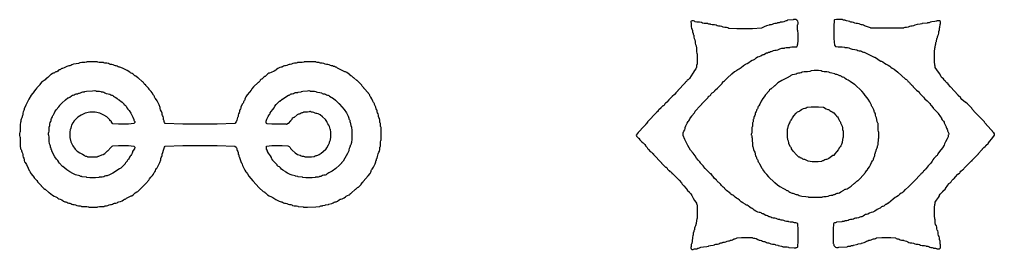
# Model space of a CAD drawing. Header units: millimetres. Extents: x 0 to 35, y 0 to 43.3.
# Drawn here: x 0.07 to 34.93, y 0 to 8.25 of the extents above; entities that cross this region are included whole.
import ezdxf

# ---------------------------------------------------------------- set-up
doc = ezdxf.new("R2010")
doc.units = ezdxf.units.MM
doc.layers.add('OUTLINE', color=7, linetype='CONTINUOUS')

msp = doc.modelspace()

# ---------------------------------------------------------------- linework, layer by layer
at = {"layer": 'OUTLINE'}
for points in [[(27.746394, 8.239183), (27.734375, 8.227163), (27.530048, 8.215144), (27.518029, 8.203125), (27.5, 8.197115), (27.475962, 8.197115), (27.439904, 8.185096), (27.391827, 8.161058), (27.34375, 8.149038), (27.295673, 8.149038), (27.265625, 8.143029), (27.253606, 8.13101), (27.229567, 8.125), (27.19351, 8.125), (27.169471, 8.11899), (27.157452, 8.106971), (27.127404, 8.100962), (27.079327, 8.100962), (27.03125, 8.088942), (26.983173, 8.064904), (26.941106, 8.052885), (26.905048, 8.052885), (26.88101, 8.046875), (26.86899, 8.034856), (26.772837, 8.010817), (26.694712, 7.980769), (26.598558, 7.932692), (26.274038, 7.908654), (25.721154, 7.908654), (25.426683, 7.920673), (25.390625, 7.944712), (25.342548, 7.956731), (25.282452, 7.956731), (25.228365, 7.96875), (25.180288, 7.992788), (25.126202, 8.004808), (25.066106, 8.004808), (25.018029, 8.016827), (24.981971, 8.040865), (24.921875, 8.052885), (24.83774, 8.052885), (24.789663, 8.058894), (24.777644, 8.070913), (24.753606, 8.076923), (24.717548, 8.076923), (24.69351, 8.082933), (24.68149, 8.094952), (24.633413, 8.100962), (24.549279, 8.100962), (24.489183, 8.112981), (24.453125, 8.137019), (24.387019, 8.149038), (24.290865, 8.149038), (24.230769, 8.161058), (24.206731, 8.185096), (24.170673, 8.197115), (24.122596, 8.197115), (24.089543, 8.188101), (24.071514, 8.170072), (24.06851, 8.149038), (24.080529, 8.125), (24.086538, 8.070913), (24.086538, 7.986779), (24.098558, 7.926683), (24.122596, 7.890625), (24.134615, 7.848558), (24.134615, 7.800481), (24.140625, 7.770433), (24.152644, 7.758413), (24.158654, 7.740385), (24.158654, 7.716346), (24.164663, 7.698317), (24.176683, 7.686298), (24.182692, 7.65625), (24.182692, 7.608173), (24.194712, 7.560096), (24.21875, 7.512019), (24.230769, 7.457933), (24.230769, 7.397837), (24.242788, 7.34375), (24.266827, 7.295673), (24.278846, 7.211538), (24.278846, 7.091346), (24.284856, 7.02524), (24.296875, 7.013221), (24.302885, 6.917067), (24.302885, 6.736779), (24.296875, 6.640625), (24.284856, 6.628606), (24.278846, 6.592548), (24.278846, 6.532452), (24.254808, 6.472356), (24.206731, 6.41226), (24.182692, 6.376202), (24.182692, 6.364183), (24.146635, 6.322115), (24.023438, 6.126803), (23.993389, 6.096755), (23.972356, 6.081731), (23.960337, 6.081731), (23.942308, 6.063702), (23.918269, 6.027644), (23.897236, 6.006611), (23.879207, 6.000601), (23.870192, 5.991587), (23.870192, 5.979567), (23.605769, 5.703125), (23.605769, 5.691106), (23.533654, 5.612981), (23.509615, 5.582933), (23.509615, 5.570913), (23.500601, 5.561899), (23.482572, 5.555889), (23.410457, 5.489784), (23.284255, 5.363582), (23.221154, 5.294471), (23.221154, 5.282452), (23.170072, 5.249399), (23.140024, 5.219351), (23.125, 5.198317), (23.125, 5.186298), (23.115986, 5.171274), (23.097957, 5.153245), (23.082933, 5.144231), (23.070913, 5.144231), (23.04988, 5.129207), (23.019832, 5.099159), (23.004808, 5.078125), (23.004808, 5.066106), (22.932692, 5.00601), (22.905649, 4.978966), (22.899639, 4.960938), (22.88762, 4.948918), (22.869591, 4.942909), (22.860577, 4.933894), (22.860577, 4.921875), (22.524038, 4.573317), (22.524038, 4.561298), (22.469952, 4.501202), (22.451923, 4.477163), (22.451923, 4.465144), (22.412861, 4.438101), (22.406851, 4.420072), (22.1875, 4.194712), (22.121394, 4.104567), (22.133413, 4.06851), (22.154447, 4.035457), (22.184495, 4.005409), (22.205529, 3.990385), (22.217548, 3.990385), (22.253606, 3.936298), (22.307692, 3.876202), (22.307692, 3.864183), (22.316707, 3.855168), (22.334736, 3.849159), (22.370793, 3.819111), (22.42488, 3.765024), (22.451923, 3.731971), (22.451923, 3.719952), (22.50601, 3.659856), (22.524038, 3.635817), (22.524038, 3.623798), (22.557091, 3.584736), (22.623197, 3.51863), (22.66226, 3.485577), (22.674279, 3.485577), (22.701322, 3.446514), (22.719351, 3.440505), (22.73137, 3.428486), (22.73738, 3.410457), (23.028846, 3.106971), (23.028846, 3.094952), (23.061899, 3.055889), (23.167067, 2.956731), (23.179087, 2.956731), (23.194111, 2.947716), (23.212139, 2.929688), (23.221154, 2.914663), (23.221154, 2.902644), (23.236178, 2.881611), (23.266226, 2.851563), (23.28726, 2.836538), (23.299279, 2.836538), (23.326322, 2.797476), (23.36238, 2.779447), (23.380409, 2.761418), (23.389423, 2.746394), (23.389423, 2.734375), (23.398438, 2.725361), (23.416466, 2.719351), (23.500601, 2.641226), (23.650841, 2.490986), (23.737981, 2.391827), (23.762019, 2.34375), (23.816106, 2.277644), (23.90024, 2.19351), (23.942308, 2.145433), (23.942308, 2.133413), (24.014423, 2.073317), (24.014423, 2.061298), (24.06851, 2.001202), (24.110577, 1.935096), (24.158654, 1.838942), (24.206731, 1.760817), (24.254808, 1.700721), (24.278846, 1.658654), (24.278846, 1.634615), (24.284856, 1.616587), (24.296875, 1.604567), (24.302885, 1.478365), (24.302885, 1.237981), (24.296875, 1.111779), (24.284856, 1.09976), (24.272837, 1.039663), (24.260817, 0.93149), (24.242788, 0.853365), (24.21875, 0.805288), (24.206731, 0.763221), (24.206731, 0.727163), (24.200721, 0.703125), (24.188702, 0.691106), (24.182692, 0.673077), (24.182692, 0.649038), (24.176683, 0.63101), (24.164663, 0.61899), (24.158654, 0.588942), (24.158654, 0.540865), (24.152644, 0.510817), (24.140625, 0.498798), (24.128606, 0.426683), (24.116587, 0.294471), (24.104567, 0.222356), (24.092548, 0.210337), (24.086538, 0.180288), (24.086538, 0.132212), (24.080529, 0.102163), (24.06851, 0.090144), (24.071514, 0.063101), (24.089543, 0.021034), (24.110577, 0), (24.134615, 0), (24.152644, 0.00601), (24.164663, 0.018029), (24.200721, 0.024038), (24.260817, 0.024038), (24.296875, 0.030048), (24.308894, 0.042067), (24.326923, 0.048077), (24.350962, 0.048077), (24.387019, 0.060096), (24.435096, 0.084135), (24.519231, 0.102163), (24.639423, 0.114183), (24.705529, 0.126202), (24.717548, 0.138221), (24.771635, 0.15024), (24.867788, 0.16226), (24.921875, 0.174279), (24.933894, 0.186298), (24.969952, 0.192308), (25.030048, 0.192308), (25.078125, 0.204327), (25.114183, 0.228365), (25.144231, 0.240385), (25.168269, 0.240385), (25.186298, 0.246394), (25.198317, 0.258413), (25.228365, 0.264423), (25.276442, 0.264423), (25.324519, 0.276442), (25.372596, 0.300481), (25.414663, 0.3125), (25.450721, 0.3125), (25.47476, 0.31851), (25.486779, 0.330529), (25.504808, 0.336538), (25.528846, 0.336538), (25.558894, 0.348558), (25.594952, 0.372596), (25.625, 0.384615), (25.649038, 0.384615), (25.685096, 0.396635), (25.733173, 0.420673), (25.883413, 0.432692), (26.135817, 0.432692), (26.268029, 0.426683), (26.280048, 0.414663), (26.310096, 0.408654), (26.358173, 0.408654), (26.41226, 0.390625), (26.472356, 0.354567), (26.520433, 0.336538), (26.55649, 0.336538), (26.592548, 0.324519), (26.628606, 0.300481), (26.664663, 0.288462), (26.700721, 0.288462), (26.736779, 0.276442), (26.772837, 0.252404), (26.808894, 0.240385), (26.844952, 0.240385), (26.887019, 0.228365), (26.935096, 0.204327), (26.989183, 0.192308), (27.049279, 0.192308), (27.085337, 0.186298), (27.097356, 0.174279), (27.18149, 0.16226), (27.19351, 0.15024), (27.307692, 0.126202), (27.34976, 0.114183), (27.361779, 0.102163), (27.415865, 0.096154), (27.512019, 0.096154), (27.566106, 0.090144), (27.578125, 0.078125), (27.782452, 0.066106), (27.794471, 0.054087), (27.80649, 0.054087), (27.81851, 0.066106), (27.836538, 0.072115), (27.860577, 0.072115), (27.881611, 0.08113), (27.899639, 0.099159), (27.908654, 0.30649), (27.908654, 0.703125), (27.89363, 0.916466), (27.863582, 0.946514), (27.824519, 0.961538), (27.776442, 0.961538), (27.746394, 0.967548), (27.734375, 0.979567), (27.692308, 0.985577), (27.620192, 0.985577), (27.578125, 0.991587), (27.566106, 1.003606), (27.536058, 1.009615), (27.487981, 1.009615), (27.439904, 1.021635), (27.391827, 1.045673), (27.34375, 1.057692), (27.295673, 1.057692), (27.265625, 1.063702), (27.253606, 1.075721), (27.235577, 1.081731), (27.211538, 1.081731), (27.175481, 1.09375), (27.127404, 1.117788), (27.073317, 1.129808), (27.013221, 1.129808), (26.965144, 1.141827), (26.929087, 1.165865), (26.899038, 1.177885), (26.875, 1.177885), (26.844952, 1.189904), (26.808894, 1.213942), (26.778846, 1.225962), (26.754808, 1.225962), (26.658654, 1.274038), (26.634615, 1.274038), (26.610577, 1.286058), (26.586538, 1.310096), (26.55649, 1.322115), (26.520433, 1.322115), (26.466346, 1.340144), (26.394231, 1.376202), (26.340144, 1.41226), (26.304087, 1.448317), (26.268029, 1.472356), (26.231971, 1.484375), (26.183894, 1.514423), (26.123798, 1.5625), (26.081731, 1.586538), (26.057692, 1.586538), (26.033654, 1.598558), (26.009615, 1.622596), (25.925481, 1.670673), (25.871394, 1.71274), (25.811298, 1.772837), (25.757212, 1.814904), (25.709135, 1.838942), (25.661058, 1.875), (25.612981, 1.923077), (25.570913, 1.953125), (25.534856, 1.965144), (25.507813, 1.980168), (25.489784, 1.998197), (25.480769, 2.013221), (25.480769, 2.02524), (25.351563, 2.11238), (25.309495, 2.154447), (25.288462, 2.18149), (25.288462, 2.19351), (25.279447, 2.202524), (25.261418, 2.208534), (25.225361, 2.238582), (25.171274, 2.292668), (25.144231, 2.325721), (25.144231, 2.33774), (25.135216, 2.346755), (25.117188, 2.352764), (25.087139, 2.394832), (25.069111, 2.400841), (25.045072, 2.41887), (25.015024, 2.448918), (25, 2.469952), (25, 2.481971), (24.990986, 2.490986), (24.972957, 2.496995), (24.900841, 2.563101), (24.879808, 2.590144), (24.879808, 2.602163), (24.861779, 2.626202), (24.807692, 2.686298), (24.807692, 2.698317), (24.798678, 2.707332), (24.780649, 2.713341), (24.708534, 2.779447), (24.582332, 2.905649), (24.519231, 2.97476), (24.519231, 2.986779), (24.495192, 3.016827), (24.423077, 3.094952), (24.423077, 3.106971), (24.393029, 3.143029), (24.332933, 3.203125), (24.278846, 3.27524), (24.230769, 3.359375), (24.158654, 3.455529), (24.0625, 3.563702), (23.960337, 3.725962), (23.852163, 3.942308), (23.798077, 4.092548), (23.798077, 4.176683), (23.816106, 4.242788), (23.852163, 4.290865), (23.870192, 4.332933), (23.870192, 4.36899), (23.894231, 4.435096), (23.942308, 4.53125), (23.978365, 4.591346), (24.002404, 4.615385), (24.020433, 4.645433), (24.032452, 4.68149), (24.05649, 4.717548), (24.110577, 4.777644), (24.110577, 4.789663), (24.200721, 4.903846), (24.230769, 4.945913), (24.230769, 4.957933), (24.411058, 5.144231), (24.471154, 5.210337), (24.471154, 5.222356), (24.52524, 5.282452), (24.6875, 5.450721), (24.6875, 5.46274), (24.696514, 5.477764), (24.714543, 5.495793), (24.756611, 5.513822), (24.774639, 5.531851), (24.783654, 5.546875), (24.783654, 5.558894), (24.798678, 5.579928), (24.828726, 5.609976), (24.882813, 5.640024), (24.912861, 5.670072), (24.927885, 5.691106), (24.927885, 5.703125), (24.936899, 5.712139), (24.954928, 5.718149), (25.021034, 5.778245), (25.135216, 5.892428), (25.192308, 5.955529), (25.192308, 5.967548), (25.23738, 6.01863), (25.258413, 6.033654), (25.270433, 6.033654), (25.279447, 6.042668), (25.285457, 6.060697), (25.369591, 6.144832), (25.531851, 6.295072), (25.63101, 6.376202), (25.667067, 6.388221), (25.697115, 6.40625), (25.721154, 6.430288), (25.757212, 6.454327), (25.805288, 6.478365), (25.871394, 6.526442), (25.955529, 6.598558), (26.027644, 6.646635), (26.08774, 6.670673), (26.147837, 6.706731), (26.207933, 6.754808), (26.262019, 6.784856), (26.310096, 6.796875), (26.358173, 6.826923), (26.40625, 6.875), (26.460337, 6.905048), (26.520433, 6.917067), (26.574519, 6.941106), (26.622596, 6.977163), (26.658654, 6.995192), (26.682692, 6.995192), (26.778846, 7.043269), (26.802885, 7.043269), (26.820913, 7.049279), (26.832933, 7.061298), (26.850962, 7.067308), (26.875, 7.067308), (26.893029, 7.073317), (26.905048, 7.085337), (26.923077, 7.091346), (26.947115, 7.091346), (26.983173, 7.103365), (27.03125, 7.127404), (27.079327, 7.139423), (27.127404, 7.139423), (27.1875, 7.157452), (27.259615, 7.19351), (27.325721, 7.211538), (27.385817, 7.211538), (27.421875, 7.217548), (27.433894, 7.229567), (27.481971, 7.235577), (27.566106, 7.235577), (27.614183, 7.241587), (27.626202, 7.253606), (27.686298, 7.259615), (27.794471, 7.259615), (27.857572, 7.26863), (27.875601, 7.286659), (27.884615, 7.307692), (27.884615, 7.331731), (27.890625, 7.34976), (27.902644, 7.361779), (27.908654, 7.487981), (27.908654, 7.728365), (27.902644, 7.854567), (27.890625, 7.866587), (27.884615, 7.914663), (27.884615, 7.998798), (27.890625, 8.046875), (27.902644, 8.058894), (27.908654, 8.088942), (27.908654, 8.137019), (27.89363, 8.182091), (27.863582, 8.224159), (27.824519, 8.245192), (27.776442, 8.245192)], [(29.209736, 8.236178), (29.191707, 8.218149), (29.182692, 7.992788), (29.182692, 7.560096), (29.203726, 7.322716), (29.245793, 7.280649), (29.338942, 7.259615), (29.483173, 7.259615), (29.561298, 7.253606), (29.573317, 7.241587), (29.609375, 7.235577), (29.669471, 7.235577), (29.723558, 7.223558), (29.771635, 7.199519), (29.84375, 7.18149), (29.939904, 7.169471), (30.00601, 7.151442), (30.042067, 7.127404), (30.084135, 7.115385), (30.132212, 7.115385), (30.174279, 7.103365), (30.210337, 7.079327), (30.240385, 7.067308), (30.264423, 7.067308), (30.360577, 7.02524), (30.528846, 6.941106), (30.625, 6.899038), (30.649038, 6.899038), (30.709135, 6.862981), (30.805288, 6.790865), (30.865385, 6.754808), (30.889423, 6.754808), (30.93149, 6.730769), (30.991587, 6.682692), (31.057692, 6.640625), (31.129808, 6.604567), (31.183894, 6.56851), (31.219952, 6.532452), (31.274038, 6.496394), (31.346154, 6.460337), (31.472356, 6.358173), (31.748798, 6.105769), (31.760817, 6.105769), (31.781851, 6.090745), (31.811899, 6.060697), (31.826923, 6.039663), (31.826923, 6.027644), (31.871995, 6.000601), (31.890024, 5.982572), (31.899038, 5.967548), (31.899038, 5.955529), (31.908053, 5.946514), (31.926082, 5.940505), (31.95613, 5.898438), (31.974159, 5.892428), (32.010216, 5.86238), (32.019231, 5.847356), (32.019231, 5.835337), (32.058293, 5.790264), (32.136418, 5.712139), (32.18149, 5.673077), (32.19351, 5.673077), (32.232572, 5.621995), (32.250601, 5.615986), (32.259615, 5.606971), (32.259615, 5.594952), (32.385817, 5.46274), (32.427885, 5.414663), (32.427885, 5.402644), (32.436899, 5.39363), (32.454928, 5.38762), (32.484976, 5.345553), (32.503005, 5.339543), (32.611178, 5.23738), (32.644231, 5.198317), (32.644231, 5.186298), (32.668269, 5.15625), (32.740385, 5.078125), (32.740385, 5.066106), (32.908654, 4.885817), (32.908654, 4.873798), (32.998798, 4.759615), (33.028846, 4.711538), (33.028846, 4.6875), (33.052885, 4.651442), (33.100962, 4.603365), (33.125, 4.567308), (33.125, 4.543269), (33.197115, 4.399038), (33.197115, 4.375), (33.209135, 4.344952), (33.233173, 4.308894), (33.245192, 4.278846), (33.245192, 4.254808), (33.293269, 4.158654), (33.293269, 4.134615), (33.28726, 4.116587), (33.27524, 4.104567), (33.269231, 4.080529), (33.269231, 4.044471), (33.239183, 3.972356), (33.179087, 3.864183), (33.143029, 3.786058), (33.13101, 3.737981), (33.070913, 3.647837), (32.96274, 3.515625), (32.902644, 3.43149), (32.890625, 3.395433), (32.872596, 3.371394), (32.848558, 3.359375), (32.836538, 3.347356), (32.836538, 3.335337), (32.764423, 3.257212), (32.728365, 3.209135), (32.704327, 3.161058), (32.65625, 3.100962), (32.548077, 2.986779), (32.548077, 2.97476), (32.457933, 2.878606), (32.427885, 2.842548), (32.427885, 2.830529), (32.388822, 2.803486), (32.382813, 2.785457), (32.364784, 2.761418), (32.334736, 2.73137), (32.313702, 2.716346), (32.301683, 2.716346), (32.292668, 2.707332), (32.286659, 2.689303), (32.244591, 2.659255), (32.238582, 2.641226), (32.11238, 2.509014), (31.865986, 2.26262), (31.736779, 2.139423), (31.72476, 2.139423), (31.664663, 2.067308), (31.628606, 2.03726), (31.592548, 2.02524), (31.544471, 1.989183), (31.484375, 1.929087), (31.430288, 1.887019), (31.382212, 1.862981), (31.304087, 1.802885), (31.135817, 1.658654), (31.123798, 1.658654), (31.081731, 1.622596), (31.057692, 1.610577), (31.033654, 1.610577), (31.003606, 1.592548), (30.967548, 1.55649), (30.9375, 1.538462), (30.913462, 1.538462), (30.889423, 1.526442), (30.865385, 1.502404), (30.835337, 1.484375), (30.799279, 1.472356), (30.739183, 1.436298), (30.655048, 1.376202), (30.582933, 1.340144), (30.522837, 1.328125), (30.46274, 1.304087), (30.402644, 1.268029), (30.354567, 1.25), (30.31851, 1.25), (30.276442, 1.231971), (30.228365, 1.195913), (30.186298, 1.177885), (30.15024, 1.177885), (30.108173, 1.165865), (30.060096, 1.141827), (30.012019, 1.129808), (29.963942, 1.129808), (29.921875, 1.117788), (29.885817, 1.09375), (29.83774, 1.081731), (29.777644, 1.081731), (29.729567, 1.069712), (29.69351, 1.045673), (29.651442, 1.033654), (29.603365, 1.033654), (29.573317, 1.027644), (29.561298, 1.015625), (29.53726, 1.009615), (29.501202, 1.009615), (29.477163, 1.003606), (29.465144, 0.991587), (29.284856, 0.979567), (29.272837, 0.967548), (29.248798, 0.961538), (29.21274, 0.961538), (29.185697, 0.946514), (29.167668, 0.916466), (29.158654, 0.733173), (29.158654, 0.396635), (29.164663, 0.222356), (29.176683, 0.210337), (29.182692, 0.186298), (29.182692, 0.15024), (29.203726, 0.117188), (29.245793, 0.087139), (29.284856, 0.072115), (29.320913, 0.072115), (29.344952, 0.078125), (29.356971, 0.090144), (29.657452, 0.102163), (29.669471, 0.114183), (29.699519, 0.120192), (29.747596, 0.120192), (29.777644, 0.126202), (29.789663, 0.138221), (29.813702, 0.144231), (29.84976, 0.144231), (29.873798, 0.15024), (29.885817, 0.16226), (30, 0.186298), (30.042067, 0.198317), (30.054087, 0.210337), (30.16226, 0.222356), (30.174279, 0.234375), (30.270433, 0.258413), (30.31851, 0.276442), (30.354567, 0.300481), (30.384615, 0.3125), (30.408654, 0.3125), (30.426683, 0.31851), (30.438702, 0.330529), (30.456731, 0.336538), (30.480769, 0.336538), (30.516827, 0.348558), (30.564904, 0.372596), (30.606971, 0.384615), (30.643029, 0.384615), (30.679087, 0.396635), (30.715144, 0.420673), (30.895433, 0.432692), (31.219952, 0.432692), (31.394231, 0.420673), (31.418269, 0.396635), (31.448317, 0.384615), (31.484375, 0.384615), (31.520433, 0.372596), (31.55649, 0.348558), (31.598558, 0.336538), (31.646635, 0.336538), (31.676683, 0.330529), (31.688702, 0.31851), (31.784856, 0.294471), (31.832933, 0.276442), (31.86899, 0.252404), (31.917067, 0.240385), (31.977163, 0.240385), (32.03125, 0.228365), (32.079327, 0.204327), (32.133413, 0.192308), (32.19351, 0.192308), (32.241587, 0.180288), (32.277644, 0.15625), (32.33774, 0.144231), (32.421875, 0.144231), (32.469952, 0.138221), (32.481971, 0.126202), (32.50601, 0.120192), (32.542067, 0.120192), (32.578125, 0.108173), (32.614183, 0.084135), (32.65625, 0.072115), (32.704327, 0.072115), (32.734375, 0.066106), (32.746394, 0.054087), (32.776442, 0.048077), (32.824519, 0.048077), (32.854567, 0.042067), (32.866587, 0.030048), (32.902644, 0.024038), (32.96274, 0.024038), (32.995793, 0.063101), (33.001803, 0.141226), (32.998798, 0.186298), (32.986779, 0.198317), (32.980769, 0.234375), (32.980769, 0.294471), (32.97476, 0.330529), (32.96274, 0.342548), (32.956731, 0.372596), (32.956731, 0.420673), (32.944712, 0.46274), (32.920673, 0.498798), (32.908654, 0.552885), (32.908654, 0.625), (32.896635, 0.673077), (32.872596, 0.697115), (32.860577, 0.739183), (32.860577, 0.799279), (32.848558, 0.853365), (32.824519, 0.901442), (32.8125, 0.961538), (32.8125, 1.033654), (32.80649, 1.075721), (32.794471, 1.08774), (32.788462, 1.225962), (32.788462, 1.490385), (32.794471, 1.628606), (32.80649, 1.640625), (32.8125, 1.664663), (32.8125, 1.700721), (32.848558, 1.766827), (32.920673, 1.862981), (32.956731, 1.923077), (32.956731, 1.947115), (32.986779, 1.989183), (33.046875, 2.049279), (33.076923, 2.085337), (33.076923, 2.097356), (33.173077, 2.18149), (33.173077, 2.19351), (33.263221, 2.307692), (33.293269, 2.34976), (33.293269, 2.361779), (33.344351, 2.394832), (33.374399, 2.42488), (33.404447, 2.478966), (33.434495, 2.509014), (33.455529, 2.524038), (33.467548, 2.524038), (33.476563, 2.533053), (33.482572, 2.551082), (33.530649, 2.605168), (33.620793, 2.695313), (33.671875, 2.740385), (33.683894, 2.740385), (33.692909, 2.749399), (33.698918, 2.767428), (33.728966, 2.803486), (33.783053, 2.857572), (33.816106, 2.884615), (33.828125, 2.884615), (33.837139, 2.89363), (33.843149, 2.911659), (33.909255, 2.983774), (34.035457, 3.109976), (34.107572, 3.176082), (34.125601, 3.182091), (34.134615, 3.191106), (34.134615, 3.203125), (34.350962, 3.43149), (34.350962, 3.44351), (34.459135, 3.557692), (34.495192, 3.59976), (34.495192, 3.611779), (34.552284, 3.650841), (34.594351, 3.692909), (34.615385, 3.719952), (34.615385, 3.731971), (34.711538, 3.816106), (34.711538, 3.828125), (34.873798, 4.014423), (34.927885, 4.098558), (34.927885, 4.146635), (34.909856, 4.182692), (34.873798, 4.206731), (34.855769, 4.22476), (34.855769, 4.236779), (34.639423, 4.465144), (34.639423, 4.477163), (34.585337, 4.53726), (34.567308, 4.561298), (34.567308, 4.573317), (34.242788, 4.903846), (34.128606, 5.030048), (34.116587, 5.066106), (34.059495, 5.129207), (33.957332, 5.219351), (33.90024, 5.264423), (33.888221, 5.264423), (33.765024, 5.381611), (33.725962, 5.426683), (33.725962, 5.438702), (33.629808, 5.522837), (33.629808, 5.534856), (33.359375, 5.829327), (33.269231, 5.93149), (33.269231, 5.94351), (33.218149, 5.976563), (33.188101, 6.006611), (33.173077, 6.027644), (33.173077, 6.039663), (33.164063, 6.048678), (33.146034, 6.054688), (33.134014, 6.066707), (33.128005, 6.084736), (33.100962, 6.111779), (33.052885, 6.147837), (33.022837, 6.183894), (33.010817, 6.219952), (32.956731, 6.304087), (32.860577, 6.436298), (32.8125, 6.520433), (32.8125, 6.55649), (32.80649, 6.580529), (32.794471, 6.592548), (32.788462, 6.754808), (32.788462, 7.067308), (32.794471, 7.229567), (32.80649, 7.241587), (32.81851, 7.34976), (32.830529, 7.361779), (32.836538, 7.385817), (32.836538, 7.421875), (32.842548, 7.445913), (32.854567, 7.457933), (32.866587, 7.566106), (32.878606, 7.578125), (32.884615, 7.596154), (32.884615, 7.620192), (32.896635, 7.65625), (32.920673, 7.704327), (32.932692, 7.752404), (32.932692, 7.800481), (32.938702, 7.830529), (32.950721, 7.842548), (32.956731, 7.872596), (32.956731, 7.920673), (32.96274, 7.950721), (32.97476, 7.96274), (32.986779, 8.070913), (32.998798, 8.082933), (33.001803, 8.115986), (32.995793, 8.170072), (32.96274, 8.197115), (32.902644, 8.197115), (32.866587, 8.191106), (32.854567, 8.179087), (32.794471, 8.167067), (32.686298, 8.155048), (32.626202, 8.143029), (32.614183, 8.13101), (32.590144, 8.125), (32.554087, 8.125), (32.530048, 8.11899), (32.518029, 8.106971), (32.33774, 8.094952), (32.325721, 8.082933), (32.265625, 8.070913), (32.157452, 8.058894), (32.079327, 8.040865), (32.03125, 8.016827), (31.983173, 8.004808), (31.935096, 8.004808), (31.887019, 7.992788), (31.838942, 7.96875), (31.784856, 7.956731), (31.72476, 7.956731), (31.688702, 7.950721), (31.676683, 7.938702), (31.382212, 7.932692), (30.805288, 7.932692), (30.510817, 7.938702), (30.498798, 7.950721), (30.348558, 7.992788), (30.282452, 8.016827), (30.246394, 8.040865), (30.210337, 8.052885), (30.174279, 8.052885), (30.132212, 8.064904), (30.084135, 8.088942), (30.036058, 8.100962), (29.987981, 8.100962), (29.939904, 8.112981), (29.891827, 8.137019), (29.84375, 8.149038), (29.795673, 8.149038), (29.765625, 8.155048), (29.753606, 8.167067), (29.639423, 8.191106), (29.597356, 8.203125), (29.585337, 8.215144), (29.561298, 8.221154), (29.52524, 8.221154), (29.501202, 8.227163), (29.489183, 8.239183), (29.417067, 8.245192), (29.284856, 8.245192)], [(2.481971, 6.72476), (2.469952, 6.71274), (2.409856, 6.706731), (2.301683, 6.706731), (2.223558, 6.694712), (2.175481, 6.670673), (2.103365, 6.652644), (2.007212, 6.640625), (1.941106, 6.622596), (1.905048, 6.598558), (1.86899, 6.586538), (1.832933, 6.586538), (1.766827, 6.5625), (1.670673, 6.514423), (1.610577, 6.490385), (1.586538, 6.490385), (1.5625, 6.478365), (1.538462, 6.454327), (1.514423, 6.442308), (1.490385, 6.442308), (1.466346, 6.424279), (1.442308, 6.388221), (1.41226, 6.370192), (1.376202, 6.370192), (1.346154, 6.358173), (1.322115, 6.334135), (1.298077, 6.322115), (1.274038, 6.322115), (1.25, 6.310096), (1.207933, 6.274038), (1.195913, 6.274038), (1.081731, 6.165865), (1.039663, 6.129808), (1.027644, 6.129808), (1.009615, 6.111779), (0.985577, 6.075721), (0.955529, 6.051683), (0.919471, 6.039663), (0.874399, 6.006611), (0.820313, 5.952524), (0.793269, 5.919471), (0.793269, 5.907452), (0.769231, 5.877404), (0.697115, 5.799279), (0.697115, 5.78726), (0.673077, 5.757212), (0.600962, 5.679087), (0.600962, 5.667067), (0.492788, 5.534856), (0.402644, 5.384615), (0.294471, 5.168269), (0.240385, 5.048077), (0.240385, 5.024038), (0.228365, 4.987981), (0.204327, 4.939904), (0.192308, 4.891827), (0.192308, 4.84375), (0.186298, 4.813702), (0.174279, 4.801683), (0.168269, 4.783654), (0.168269, 4.759615), (0.15625, 4.723558), (0.132212, 4.675481), (0.120192, 4.633413), (0.120192, 4.597356), (0.114183, 4.573317), (0.102163, 4.561298), (0.096154, 4.471154), (0.096154, 4.302885), (0.090144, 4.21274), (0.078125, 4.200721), (0.072115, 4.158654), (0.072115, 4.086538), (0.078125, 4.044471), (0.090144, 4.032452), (0.096154, 3.924279), (0.096154, 3.719952), (0.108173, 3.605769), (0.132212, 3.581731), (0.144231, 3.557692), (0.144231, 3.533654), (0.15625, 3.497596), (0.180288, 3.449519), (0.192308, 3.401442), (0.192308, 3.353365), (0.204327, 3.311298), (0.228365, 3.27524), (0.240385, 3.233173), (0.240385, 3.185096), (0.252404, 3.149038), (0.276442, 3.125), (0.31851, 3.046875), (0.378606, 2.914663), (0.420673, 2.836538), (0.444712, 2.8125), (0.456731, 2.788462), (0.456731, 2.764423), (0.492788, 2.710337), (0.600962, 2.578125), (0.600962, 2.566106), (0.691106, 2.469952), (0.721154, 2.433894), (0.721154, 2.421875), (0.841346, 2.289663), (0.841346, 2.277644), (0.940505, 2.190505), (0.979567, 2.163462), (0.991587, 2.163462), (1.123798, 2.043269), (1.135817, 2.043269), (1.25, 1.953125), (1.316106, 1.911058), (1.376202, 1.887019), (1.418269, 1.862981), (1.442308, 1.838942), (1.478365, 1.820913), (1.526442, 1.808894), (1.580529, 1.778846), (1.640625, 1.730769), (1.688702, 1.706731), (1.72476, 1.706731), (1.760817, 1.694712), (1.796875, 1.670673), (1.832933, 1.658654), (1.86899, 1.658654), (1.905048, 1.646635), (1.941106, 1.622596), (1.983173, 1.610577), (2.03125, 1.610577), (2.079327, 1.598558), (2.127404, 1.574519), (2.18149, 1.5625), (2.241587, 1.5625), (2.277644, 1.55649), (2.289663, 1.544471), (2.355769, 1.538462), (2.475962, 1.538462), (2.542067, 1.532452), (2.554087, 1.520433), (2.632212, 1.514423), (2.776442, 1.514423), (2.854567, 1.520433), (2.866587, 1.532452), (2.926683, 1.538462), (3.034856, 1.538462), (3.094952, 1.544471), (3.106971, 1.55649), (3.137019, 1.5625), (3.185096, 1.5625), (3.233173, 1.574519), (3.28125, 1.598558), (3.323317, 1.610577), (3.359375, 1.610577), (3.395433, 1.622596), (3.43149, 1.646635), (3.473558, 1.658654), (3.521635, 1.658654), (3.557692, 1.670673), (3.581731, 1.694712), (3.623798, 1.71274), (3.683894, 1.72476), (3.737981, 1.748798), (3.786058, 1.784856), (3.822115, 1.802885), (3.846154, 1.802885), (3.870192, 1.814904), (3.894231, 1.838942), (3.942308, 1.86899), (4.014423, 1.905048), (4.0625, 1.923077), (4.086538, 1.923077), (4.134615, 1.959135), (4.206731, 2.03125), (4.260817, 2.073317), (4.296875, 2.085337), (4.408053, 2.184495), (4.594351, 2.370793), (4.699519, 2.487981), (4.723558, 2.536058), (4.765625, 2.590144), (4.825721, 2.65024), (4.861779, 2.698317), (4.873798, 2.734375), (4.891827, 2.764423), (4.915865, 2.788462), (4.933894, 2.824519), (4.945913, 2.872596), (4.963942, 2.908654), (4.987981, 2.932692), (5.030048, 3.004808), (5.090144, 3.125), (5.120192, 3.209135), (5.120192, 3.257212), (5.132212, 3.299279), (5.15625, 3.335337), (5.168269, 3.371394), (5.168269, 3.407452), (5.174279, 3.43149), (5.186298, 3.44351), (5.228365, 3.59375), (5.255409, 3.662861), (5.285457, 3.704928), (5.913462, 3.725962), (7.139423, 3.725962), (7.773438, 3.704928), (7.815505, 3.662861), (7.836538, 3.623798), (7.836538, 3.58774), (7.848558, 3.551683), (7.872596, 3.515625), (7.884615, 3.479567), (7.884615, 3.44351), (7.890625, 3.419471), (7.902644, 3.407452), (7.908654, 3.389423), (7.908654, 3.365385), (7.914663, 3.347356), (7.926683, 3.335337), (7.96875, 3.185096), (7.992788, 3.125), (8.016827, 3.100962), (8.034856, 3.064904), (8.046875, 3.016827), (8.125, 2.848558), (8.161058, 2.788462), (8.185096, 2.764423), (8.221154, 2.710337), (8.269231, 2.626202), (8.410457, 2.460938), (8.644832, 2.214543), (8.780048, 2.085337), (8.816106, 2.073317), (8.837139, 2.058293), (8.843149, 2.040264), (8.855168, 2.028245), (8.873197, 2.022236), (8.936298, 1.965144), (8.996394, 1.929087), (9.080529, 1.893029), (9.134615, 1.862981), (9.158654, 1.838942), (9.230769, 1.796875), (9.350962, 1.736779), (9.423077, 1.706731), (9.447115, 1.706731), (9.477163, 1.694712), (9.513221, 1.670673), (9.549279, 1.658654), (9.585337, 1.658654), (9.627404, 1.646635), (9.675481, 1.622596), (9.723558, 1.610577), (9.771635, 1.610577), (9.807692, 1.598558), (9.831731, 1.574519), (9.885817, 1.5625), (9.969952, 1.5625), (10.018029, 1.55649), (10.030048, 1.544471), (10.210337, 1.532452), (10.222356, 1.520433), (10.372596, 1.520433), (10.661058, 1.532452), (10.811298, 1.544471), (10.823317, 1.55649), (10.847356, 1.5625), (10.883413, 1.5625), (10.907452, 1.56851), (10.919471, 1.580529), (11.003606, 1.592548), (11.015625, 1.604567), (11.123798, 1.616587), (11.135817, 1.628606), (11.231971, 1.652644), (11.280048, 1.670673), (11.316106, 1.694712), (11.352163, 1.706731), (11.388221, 1.706731), (11.436298, 1.730769), (11.496394, 1.778846), (11.538462, 1.802885), (11.5625, 1.802885), (11.610577, 1.820913), (11.682692, 1.856971), (11.730769, 1.887019), (11.754808, 1.911058), (11.796875, 1.935096), (11.856971, 1.959135), (11.890024, 1.980168), (11.896034, 1.998197), (11.908053, 2.010216), (11.926082, 2.016226), (12.085337, 2.163462), (12.097356, 2.163462), (12.157452, 2.217548), (12.18149, 2.235577), (12.19351, 2.235577), (12.220553, 2.256611), (12.283654, 2.325721), (12.283654, 2.33774), (12.33774, 2.397837), (12.355769, 2.421875), (12.355769, 2.433894), (12.536058, 2.638221), (12.608173, 2.728365), (12.632212, 2.776442), (12.644231, 2.8125), (12.644231, 2.836538), (12.65625, 2.860577), (12.680288, 2.884615), (12.722356, 2.956731), (12.782452, 3.076923), (12.8125, 3.149038), (12.8125, 3.173077), (12.81851, 3.191106), (12.830529, 3.203125), (12.836538, 3.221154), (12.836538, 3.245192), (12.842548, 3.263221), (12.854567, 3.27524), (12.872596, 3.329327), (12.896635, 3.425481), (12.920673, 3.491587), (12.944712, 3.527644), (12.956731, 3.581731), (12.956731, 3.653846), (12.96274, 3.695913), (12.97476, 3.707933), (12.980769, 3.762019), (12.980769, 3.858173), (12.986779, 3.91226), (12.998798, 3.924279), (13.004808, 4.038462), (13.004808, 4.254808), (12.998798, 4.36899), (12.986779, 4.38101), (12.980769, 4.417067), (12.980769, 4.477163), (12.97476, 4.513221), (12.96274, 4.52524), (12.956731, 4.567308), (12.956731, 4.639423), (12.944712, 4.69351), (12.920673, 4.729567), (12.908654, 4.771635), (12.908654, 4.819712), (12.896635, 4.861779), (12.872596, 4.897837), (12.860577, 4.933894), (12.860577, 4.969952), (12.848558, 5.00601), (12.824519, 5.042067), (12.8125, 5.072115), (12.8125, 5.096154), (12.764423, 5.192308), (12.764423, 5.216346), (12.752404, 5.240385), (12.728365, 5.264423), (12.698317, 5.31851), (12.66226, 5.402644), (12.632212, 5.456731), (12.608173, 5.480769), (12.596154, 5.504808), (12.596154, 5.528846), (12.584135, 5.552885), (12.560096, 5.576923), (12.548077, 5.594952), (12.548077, 5.606971), (12.379808, 5.78726), (12.379808, 5.799279), (12.325721, 5.859375), (12.307692, 5.883413), (12.307692, 5.895433), (12.26863, 5.940505), (12.145433, 6.057692), (12.133413, 6.057692), (12.02524, 6.153846), (12.013221, 6.153846), (11.953125, 6.207933), (11.929087, 6.225962), (11.917067, 6.225962), (11.88101, 6.274038), (11.86899, 6.274038), (11.772837, 6.346154), (11.730769, 6.370192), (11.706731, 6.370192), (11.634615, 6.40024), (11.514423, 6.460337), (11.442308, 6.502404), (11.418269, 6.526442), (11.394231, 6.538462), (11.370192, 6.538462), (11.352163, 6.544471), (11.340144, 6.55649), (11.322115, 6.5625), (11.298077, 6.5625), (11.280048, 6.56851), (11.268029, 6.580529), (11.25, 6.586538), (11.225962, 6.586538), (11.189904, 6.598558), (11.141827, 6.622596), (11.09375, 6.634615), (11.045673, 6.634615), (10.997596, 6.646635), (10.949519, 6.670673), (10.895433, 6.682692), (10.835337, 6.682692), (10.799279, 6.688702), (10.78726, 6.700721), (10.757212, 6.706731), (10.709135, 6.706731), (10.679087, 6.71274), (10.667067, 6.72476), (10.558894, 6.730769), (10.354567, 6.730769), (10.246394, 6.72476), (10.234375, 6.71274), (10.174279, 6.706731), (10.066106, 6.706731), (10.00601, 6.700721), (9.99399, 6.688702), (9.957933, 6.682692), (9.897837, 6.682692), (9.84375, 6.670673), (9.795673, 6.646635), (9.753606, 6.634615), (9.717548, 6.634615), (9.675481, 6.622596), (9.627404, 6.598558), (9.585337, 6.586538), (9.549279, 6.586538), (9.513221, 6.574519), (9.477163, 6.550481), (9.447115, 6.538462), (9.423077, 6.538462), (9.375, 6.520433), (9.302885, 6.484375), (9.254808, 6.454327), (9.230769, 6.430288), (9.170673, 6.394231), (9.074519, 6.346154), (9.014423, 6.322115), (8.990385, 6.322115), (8.948317, 6.292067), (8.852163, 6.201923), (8.840144, 6.201923), (8.810096, 6.177885), (8.731971, 6.105769), (8.719952, 6.105769), (8.704928, 6.096755), (8.686899, 6.078726), (8.677885, 6.063702), (8.677885, 6.051683), (8.662861, 6.030649), (8.632813, 6.000601), (8.611779, 5.985577), (8.59976, 5.985577), (8.440505, 5.832332), (8.377404, 5.757212), (8.353365, 5.709135), (8.299279, 5.637019), (8.215144, 5.540865), (8.161058, 5.46875), (8.137019, 5.420673), (8.125, 5.384615), (8.125, 5.360577), (8.112981, 5.336538), (8.088942, 5.3125), (8.076923, 5.288462), (8.076923, 5.264423), (8.064904, 5.240385), (8.040865, 5.216346), (7.992788, 5.132212), (7.980769, 5.096154), (7.980769, 5.072115), (7.96875, 5.042067), (7.944712, 5.00601), (7.932692, 4.969952), (7.932692, 4.933894), (7.920673, 4.897837), (7.896635, 4.861779), (7.884615, 4.819712), (7.884615, 4.771635), (7.878606, 4.741587), (7.866587, 4.729567), (7.842548, 4.633413), (7.815505, 4.576322), (7.773438, 4.522236), (7.139423, 4.495192), (5.913462, 4.495192), (5.285457, 4.516226), (5.255409, 4.558293), (5.240385, 4.591346), (5.240385, 4.615385), (5.234375, 4.633413), (5.222356, 4.645433), (5.216346, 4.675481), (5.216346, 4.723558), (5.204327, 4.765625), (5.180288, 4.801683), (5.168269, 4.84375), (5.168269, 4.891827), (5.15024, 4.945913), (5.114183, 5.00601), (5.096154, 5.054087), (5.096154, 5.090144), (5.060096, 5.180288), (4.987981, 5.324519), (4.939904, 5.408654), (4.915865, 5.432692), (4.903846, 5.456731), (4.903846, 5.480769), (4.891827, 5.504808), (4.867788, 5.528846), (4.819712, 5.612981), (4.783654, 5.661058), (4.735577, 5.709135), (4.711538, 5.739183), (4.711538, 5.751202), (4.68149, 5.78726), (4.591346, 5.883413), (4.591346, 5.895433), (4.546274, 5.922476), (4.528245, 5.940505), (4.510216, 5.982572), (4.492188, 6.000601), (4.477163, 6.009615), (4.465144, 6.009615), (4.308894, 6.153846), (4.296875, 6.153846), (4.236779, 6.207933), (4.21274, 6.225962), (4.200721, 6.225962), (4.140625, 6.280048), (4.104567, 6.304087), (4.06851, 6.316106), (4.038462, 6.334135), (4.014423, 6.358173), (3.918269, 6.41226), (3.75, 6.496394), (3.653846, 6.538462), (3.629808, 6.538462), (3.59976, 6.550481), (3.563702, 6.574519), (3.533654, 6.586538), (3.509615, 6.586538), (3.473558, 6.598558), (3.425481, 6.622596), (3.377404, 6.634615), (3.329327, 6.634615), (3.28726, 6.646635), (3.251202, 6.670673), (3.197115, 6.682692), (3.125, 6.682692), (3.082933, 6.688702), (3.070913, 6.700721), (3.016827, 6.706731), (2.920673, 6.706731), (2.866587, 6.71274), (2.854567, 6.72476), (2.758413, 6.730769), (2.578125, 6.730769)], [(28.377404, 6.40625), (28.329327, 6.382212), (28.245192, 6.370192), (28.125, 6.370192), (28.046875, 6.358173), (28.010817, 6.334135), (27.96875, 6.322115), (27.920673, 6.322115), (27.878606, 6.310096), (27.842548, 6.286058), (27.782452, 6.268029), (27.698317, 6.25601), (27.644231, 6.237981), (27.620192, 6.213942), (27.512019, 6.153846), (27.319712, 6.057692), (27.1875, 5.973558), (27.073317, 5.865385), (27.061298, 5.865385), (26.929087, 5.745192), (26.917067, 5.745192), (26.884014, 5.718149), (26.875, 5.703125), (26.875, 5.691106), (26.730769, 5.534856), (26.730769, 5.522837), (26.640625, 5.408654), (26.586538, 5.31851), (26.538462, 5.210337), (26.502404, 5.144231), (26.478365, 5.120192), (26.466346, 5.096154), (26.466346, 5.072115), (26.454327, 5.048077), (26.430288, 5.024038), (26.418269, 5), (26.418269, 4.975962), (26.40625, 4.945913), (26.382212, 4.909856), (26.370192, 4.873798), (26.370192, 4.83774), (26.358173, 4.801683), (26.334135, 4.765625), (26.322115, 4.729567), (26.322115, 4.69351), (26.316106, 4.669471), (26.304087, 4.657452), (26.298077, 4.627404), (26.298077, 4.579327), (26.292067, 4.549279), (26.280048, 4.53726), (26.274038, 4.495192), (26.274038, 4.423077), (26.268029, 4.38101), (26.25601, 4.36899), (26.25, 4.308894), (26.25, 4.200721), (26.24399, 4.140625), (26.231971, 4.128606), (26.231971, 4.116587), (26.24399, 4.104567), (26.25, 4.080529), (26.25, 4.044471), (26.25601, 4.020433), (26.268029, 4.008413), (26.280048, 3.707933), (26.292067, 3.695913), (26.316106, 3.581731), (26.334135, 3.527644), (26.358173, 3.491587), (26.370192, 3.449519), (26.370192, 3.401442), (26.382212, 3.359375), (26.40625, 3.323317), (26.418269, 3.293269), (26.418269, 3.269231), (26.430288, 3.245192), (26.454327, 3.221154), (26.466346, 3.197115), (26.466346, 3.173077), (26.478365, 3.149038), (26.502404, 3.125), (26.532452, 3.070913), (26.56851, 2.986779), (26.598558, 2.932692), (26.622596, 2.908654), (26.670673, 2.824519), (26.706731, 2.776442), (26.778846, 2.698317), (26.778846, 2.686298), (26.847957, 2.611178), (27.061298, 2.403846), (27.073317, 2.403846), (27.169471, 2.313702), (27.259615, 2.253606), (27.379808, 2.19351), (27.451923, 2.151442), (27.475962, 2.127404), (27.5, 2.115385), (27.524038, 2.115385), (27.548077, 2.103365), (27.572115, 2.079327), (27.608173, 2.055288), (27.65625, 2.03125), (27.692308, 2.019231), (27.716346, 2.019231), (27.752404, 2.007212), (27.800481, 1.983173), (27.842548, 1.971154), (27.878606, 1.971154), (27.914663, 1.959135), (27.950721, 1.935096), (28.040865, 1.917067), (28.185096, 1.905048), (28.263221, 1.893029), (28.27524, 1.88101), (28.401442, 1.875), (28.641827, 1.875), (28.768029, 1.88101), (28.780048, 1.893029), (28.828125, 1.899038), (28.91226, 1.899038), (28.978365, 1.911058), (29.026442, 1.935096), (29.074519, 1.947115), (29.122596, 1.947115), (29.152644, 1.953125), (29.164663, 1.965144), (29.182692, 1.971154), (29.206731, 1.971154), (29.236779, 1.983173), (29.272837, 2.007212), (29.308894, 2.019231), (29.344952, 2.019231), (29.387019, 2.03726), (29.435096, 2.073317), (29.543269, 2.127404), (29.567308, 2.151442), (29.591346, 2.163462), (29.615385, 2.163462), (29.663462, 2.18149), (29.735577, 2.217548), (29.807692, 2.271635), (29.921875, 2.379808), (29.933894, 2.379808), (30.012019, 2.451923), (30.042067, 2.475962), (30.054087, 2.475962), (30.123197, 2.545072), (30.3125, 2.758413), (30.3125, 2.770433), (30.366587, 2.830529), (30.384615, 2.854567), (30.384615, 2.866587), (30.408654, 2.902644), (30.456731, 2.96274), (30.498798, 3.034856), (30.534856, 3.11899), (30.564904, 3.173077), (30.588942, 3.197115), (30.600962, 3.221154), (30.600962, 3.245192), (30.612981, 3.28125), (30.637019, 3.329327), (30.649038, 3.371394), (30.649038, 3.407452), (30.655048, 3.43149), (30.667067, 3.44351), (30.673077, 3.461538), (30.673077, 3.485577), (30.679087, 3.503606), (30.691106, 3.515625), (30.697115, 3.533654), (30.697115, 3.557692), (30.709135, 3.59375), (30.733173, 3.641827), (30.745192, 3.683894), (30.745192, 3.719952), (30.751202, 3.74399), (30.763221, 3.75601), (30.77524, 3.984375), (30.78726, 3.996394), (30.793269, 4.050481), (30.793269, 4.146635), (30.78726, 4.200721), (30.77524, 4.21274), (30.769231, 4.290865), (30.769231, 4.435096), (30.763221, 4.513221), (30.751202, 4.52524), (30.739183, 4.573317), (30.727163, 4.657452), (30.709135, 4.723558), (30.685096, 4.771635), (30.673077, 4.813702), (30.673077, 4.84976), (30.661058, 4.885817), (30.637019, 4.921875), (30.625, 4.951923), (30.625, 4.975962), (30.612981, 5.012019), (30.588942, 5.060096), (30.564904, 5.096154), (30.540865, 5.120192), (30.528846, 5.144231), (30.528846, 5.168269), (30.510817, 5.216346), (30.47476, 5.288462), (30.408654, 5.384615), (30.264423, 5.570913), (30.264423, 5.582933), (30.183293, 5.670072), (29.933894, 5.913462), (29.921875, 5.913462), (29.771635, 6.021635), (29.69351, 6.069712), (29.633413, 6.09375), (29.585337, 6.123798), (29.549279, 6.159856), (29.519231, 6.177885), (29.495192, 6.177885), (29.471154, 6.189904), (29.447115, 6.213942), (29.423077, 6.225962), (29.399038, 6.225962), (29.36899, 6.237981), (29.332933, 6.262019), (29.296875, 6.274038), (29.260817, 6.274038), (29.236779, 6.280048), (29.22476, 6.292067), (29.110577, 6.316106), (29.050481, 6.334135), (29.002404, 6.358173), (28.930288, 6.370192), (28.834135, 6.370192), (28.768029, 6.382212), (28.731971, 6.40625), (28.635817, 6.418269), (28.479567, 6.418269)], [(2.683293, 5.688101), (2.761418, 5.694111), (2.80649, 5.691106), (2.81851, 5.679087), (2.860577, 5.673077), (2.932692, 5.673077), (2.97476, 5.667067), (2.986779, 5.655048), (3.010817, 5.649038), (3.046875, 5.649038), (3.082933, 5.637019), (3.11899, 5.612981), (3.173077, 5.594952), (3.245192, 5.582933), (3.299279, 5.564904), (3.335337, 5.540865), (3.365385, 5.528846), (3.389423, 5.528846), (3.413462, 5.516827), (3.4375, 5.492788), (3.473558, 5.46875), (3.521635, 5.444712), (3.563702, 5.414663), (3.59976, 5.378606), (3.623798, 5.360577), (3.635817, 5.360577), (3.719952, 5.288462), (3.731971, 5.288462), (3.753005, 5.273438), (3.783053, 5.243389), (3.798077, 5.222356), (3.798077, 5.210337), (3.816106, 5.192308), (3.852163, 5.168269), (3.882212, 5.132212), (3.90625, 5.084135), (3.942308, 5.036058), (3.990385, 4.987981), (4.050481, 4.891827), (4.122596, 4.747596), (4.158654, 4.663462), (4.158654, 4.639423), (4.170673, 4.615385), (4.194712, 4.591346), (4.191707, 4.558293), (4.161659, 4.516226), (3.966346, 4.495192), (3.605769, 4.495192), (3.410457, 4.510216), (3.365385, 4.561298), (3.365385, 4.573317), (3.35637, 4.588341), (3.338341, 4.60637), (3.323317, 4.615385), (3.311298, 4.615385), (3.302284, 4.624399), (3.296274, 4.642428), (3.260216, 4.684495), (3.194111, 4.750601), (3.088942, 4.819712), (2.944712, 4.891827), (2.776442, 4.927885), (2.584135, 4.927885), (2.415865, 4.891827), (2.271635, 4.819712), (2.154447, 4.738582), (2.019231, 4.597356), (2.019231, 4.585337), (1.983173, 4.543269), (1.935096, 4.459135), (1.917067, 4.405048), (1.905048, 4.344952), (1.893029, 4.308894), (1.88101, 4.296875), (1.875, 4.200721), (1.875, 4.020433), (1.911058, 3.858173), (1.983173, 3.713942), (2.058293, 3.602764), (2.136418, 3.524639), (2.223558, 3.461538), (2.319712, 3.413462), (2.379808, 3.377404), (2.403846, 3.353365), (2.433894, 3.341346), (2.469952, 3.341346), (2.49399, 3.335337), (2.50601, 3.323317), (2.596154, 3.317308), (2.764423, 3.317308), (2.854567, 3.323317), (2.866587, 3.335337), (2.884615, 3.341346), (2.908654, 3.341346), (3.016827, 3.395433), (3.064904, 3.407452), (3.11899, 3.44351), (3.179087, 3.503606), (3.215144, 3.533654), (3.227163, 3.533654), (3.341346, 3.659856), (3.389423, 3.707933), (3.413462, 3.719952), (3.605769, 3.725962), (3.966346, 3.725962), (4.161659, 3.704928), (4.191707, 3.662861), (4.182692, 3.611779), (4.134615, 3.551683), (4.110577, 3.509615), (4.110577, 3.485577), (4.098558, 3.449519), (4.074519, 3.401442), (4.050481, 3.365385), (4.026442, 3.341346), (4.008413, 3.311298), (3.996394, 3.27524), (3.972356, 3.239183), (3.936298, 3.203125), (3.918269, 3.179087), (3.918269, 3.167067), (3.864183, 3.106971), (3.846154, 3.082933), (3.846154, 3.070913), (3.813101, 3.031851), (3.746995, 2.965745), (3.689904, 2.920673), (3.641827, 2.896635), (3.581731, 2.854567), (3.509615, 2.794471), (3.413462, 2.734375), (3.293269, 2.674279), (3.209135, 2.644231), (3.161058, 2.644231), (3.11899, 2.632212), (3.082933, 2.608173), (3.028846, 2.596154), (2.956731, 2.596154), (2.914663, 2.590144), (2.902644, 2.578125), (2.794471, 2.572115), (2.590144, 2.572115), (2.481971, 2.578125), (2.469952, 2.590144), (2.313702, 2.602163), (2.301683, 2.614183), (2.283654, 2.620192), (2.259615, 2.620192), (2.241587, 2.626202), (2.229567, 2.638221), (2.079327, 2.680288), (1.977163, 2.722356), (1.86899, 2.782452), (1.766827, 2.854567), (1.616587, 2.980769), (1.604567, 2.980769), (1.499399, 3.097957), (1.466346, 3.143029), (1.466346, 3.155048), (1.442308, 3.185096), (1.394231, 3.233173), (1.334135, 3.323317), (1.262019, 3.455529), (1.225962, 3.533654), (1.225962, 3.557692), (1.219952, 3.575721), (1.207933, 3.58774), (1.201923, 3.605769), (1.201923, 3.629808), (1.195913, 3.647837), (1.183894, 3.659856), (1.177885, 3.677885), (1.177885, 3.701923), (1.165865, 3.737981), (1.141827, 3.786058), (1.129808, 3.882212), (1.129808, 4.026442), (1.123798, 4.104567), (1.111779, 4.116587), (1.105769, 4.134615), (1.105769, 4.158654), (1.111779, 4.176683), (1.123798, 4.188702), (1.129808, 4.242788), (1.129808, 4.338942), (1.135817, 4.393029), (1.147837, 4.405048), (1.153846, 4.441106), (1.153846, 4.501202), (1.165865, 4.549279), (1.189904, 4.585337), (1.201923, 4.621394), (1.201923, 4.657452), (1.213942, 4.69351), (1.237981, 4.729567), (1.25, 4.759615), (1.25, 4.783654), (1.262019, 4.807692), (1.286058, 4.831731), (1.310096, 4.873798), (1.334135, 4.933894), (1.388221, 5.012019), (1.472356, 5.108173), (1.514423, 5.16226), (1.514423, 5.174279), (1.583534, 5.243389), (1.721755, 5.369591), (1.802885, 5.432692), (1.826923, 5.432692), (1.86899, 5.456731), (1.929087, 5.504808), (1.971154, 5.528846), (1.995192, 5.528846), (2.02524, 5.540865), (2.061298, 5.564904), (2.097356, 5.576923), (2.133413, 5.576923), (2.157452, 5.582933), (2.169471, 5.594952), (2.1875, 5.600962), (2.211538, 5.600962), (2.247596, 5.612981), (2.295673, 5.637019), (2.33774, 5.649038), (2.373798, 5.649038), (2.397837, 5.655048), (2.409856, 5.667067), (2.472957, 5.676082)], [(10.363582, 5.688101), (10.417668, 5.694111), (10.450721, 5.691106), (10.46274, 5.679087), (10.516827, 5.673077), (10.612981, 5.673077), (10.667067, 5.667067), (10.679087, 5.655048), (10.727163, 5.643029), (10.811298, 5.63101), (10.865385, 5.612981), (10.889423, 5.588942), (10.925481, 5.576923), (10.973558, 5.576923), (11.015625, 5.564904), (11.051683, 5.540865), (11.081731, 5.528846), (11.105769, 5.528846), (11.129808, 5.516827), (11.153846, 5.492788), (11.292067, 5.408654), (11.370192, 5.348558), (11.442308, 5.276442), (11.48738, 5.23738), (11.505409, 5.23137), (11.514423, 5.222356), (11.514423, 5.210337), (11.676683, 5.024038), (11.760817, 4.903846), (11.820913, 4.783654), (11.850962, 4.711538), (11.850962, 4.6875), (11.862981, 4.663462), (11.887019, 4.639423), (11.893029, 4.615385), (11.88101, 4.591346), (11.88101, 4.573317), (11.893029, 4.561298), (11.917067, 4.447115), (11.929087, 4.405048), (11.941106, 4.393029), (11.947115, 4.248798), (11.947115, 3.972356), (11.941106, 3.828125), (11.929087, 3.816106), (11.923077, 3.798077), (11.923077, 3.774038), (11.917067, 3.75601), (11.905048, 3.74399), (11.899038, 3.725962), (11.899038, 3.701923), (11.887019, 3.665865), (11.862981, 3.617788), (11.850962, 3.575721), (11.850962, 3.539663), (11.802885, 3.4375), (11.706731, 3.269231), (11.640625, 3.167067), (11.604567, 3.13101), (11.586538, 3.106971), (11.586538, 3.094952), (11.517428, 3.025841), (11.379207, 2.899639), (11.25, 2.80649), (11.129808, 2.746394), (11.057692, 2.704327), (11.033654, 2.680288), (10.997596, 2.668269), (10.949519, 2.668269), (10.907452, 2.65625), (10.871394, 2.632212), (10.841346, 2.620192), (10.817308, 2.620192), (10.799279, 2.614183), (10.78726, 2.602163), (10.751202, 2.596154), (10.691106, 2.596154), (10.655048, 2.590144), (10.643029, 2.578125), (10.528846, 2.572115), (10.3125, 2.572115), (10.198317, 2.578125), (10.186298, 2.590144), (10.030048, 2.602163), (10.018029, 2.614183), (9.933894, 2.626202), (9.921875, 2.638221), (9.825721, 2.66226), (9.747596, 2.692308), (9.651442, 2.740385), (9.591346, 2.776442), (9.567308, 2.800481), (9.483173, 2.848558), (9.441106, 2.884615), (9.405048, 2.932692), (9.36899, 2.96274), (9.332933, 2.97476), (9.305889, 2.989784), (9.287861, 3.007813), (9.278846, 3.022837), (9.278846, 3.034856), (9.134615, 3.191106), (9.134615, 3.203125), (9.098558, 3.245192), (9.086538, 3.269231), (9.086538, 3.293269), (9.050481, 3.353365), (8.978365, 3.449519), (8.942308, 3.509615), (8.942308, 3.533654), (8.930288, 3.563702), (8.90625, 3.59976), (8.897236, 3.644832), (8.903245, 3.698918), (9.092548, 3.725962), (9.465144, 3.725962), (9.663462, 3.719952), (9.714543, 3.686899), (9.744591, 3.656851), (9.759615, 3.635817), (9.759615, 3.623798), (9.816707, 3.566707), (9.930889, 3.464543), (10.012019, 3.407452), (10.060096, 3.395433), (10.102163, 3.377404), (10.138221, 3.353365), (10.180288, 3.341346), (10.228365, 3.341346), (10.258413, 3.335337), (10.270433, 3.323317), (10.354567, 3.317308), (10.510817, 3.317308), (10.606971, 3.329327), (10.643029, 3.353365), (10.673077, 3.365385), (10.697115, 3.365385), (10.733173, 3.377404), (10.78125, 3.401442), (10.853365, 3.455529), (11.006611, 3.584736), (11.024639, 3.590745), (11.063702, 3.647837), (11.123798, 3.75601), (11.153846, 3.822115), (11.153846, 3.846154), (11.165865, 3.882212), (11.189904, 3.930288), (11.201923, 4.038462), (11.201923, 4.206731), (11.195913, 4.296875), (11.183894, 4.308894), (11.159856, 4.405048), (11.135817, 4.459135), (11.09976, 4.507212), (11.075721, 4.549279), (11.063702, 4.585337), (11.006611, 4.654447), (10.904447, 4.756611), (10.817308, 4.825721), (10.745192, 4.861779), (10.697115, 4.879808), (10.673077, 4.879808), (10.637019, 4.891827), (10.588942, 4.915865), (10.546875, 4.927885), (10.510817, 4.927885), (10.486779, 4.933894), (10.47476, 4.945913), (10.456731, 4.945913), (10.432692, 4.933894), (10.372596, 4.927885), (10.276442, 4.927885), (10.222356, 4.921875), (10.210337, 4.909856), (10.192308, 4.903846), (10.168269, 4.903846), (10.138221, 4.891827), (10.102163, 4.867788), (10.072115, 4.855769), (10.048077, 4.855769), (10, 4.825721), (9.885817, 4.735577), (9.873798, 4.735577), (9.852764, 4.720553), (9.822716, 4.690505), (9.807692, 4.669471), (9.807692, 4.657452), (9.76262, 4.60637), (9.672476, 4.516226), (9.621394, 4.477163), (9.609375, 4.489183), (9.435096, 4.495192), (9.098558, 4.495192), (8.921274, 4.504207), (8.903245, 4.522236), (8.894231, 4.555288), (8.894231, 4.603365), (8.918269, 4.675481), (8.966346, 4.771635), (9.002404, 4.831731), (9.026442, 4.855769), (9.038462, 4.879808), (9.038462, 4.903846), (9.06851, 4.951923), (9.128606, 5.024038), (9.170673, 5.084135), (9.194712, 5.132212), (9.245793, 5.195313), (9.36899, 5.3125), (9.38101, 5.3125), (9.465144, 5.384615), (9.477163, 5.384615), (9.627404, 5.492788), (9.6875, 5.528846), (9.711538, 5.528846), (9.735577, 5.540865), (9.759615, 5.564904), (9.789663, 5.576923), (9.825721, 5.576923), (9.861779, 5.588942), (9.897837, 5.612981), (9.939904, 5.625), (9.987981, 5.625), (10.018029, 5.63101), (10.030048, 5.643029), (10.138221, 5.655048), (10.15024, 5.667067), (10.201322, 5.676082)], [(28.374399, 5.111178), (28.632813, 5.117188), (28.810096, 5.096154), (28.90625, 5.048077), (28.966346, 5.024038), (28.990385, 5.024038), (29.014423, 5.012019), (29.038462, 4.987981), (29.074519, 4.963942), (29.122596, 4.939904), (29.179688, 4.894832), (29.245793, 4.828726), (29.278846, 4.789663), (29.278846, 4.777644), (29.290865, 4.765625), (29.314904, 4.753606), (29.338942, 4.717548), (29.362981, 4.657452), (29.387019, 4.615385), (29.411058, 4.591346), (29.423077, 4.567308), (29.423077, 4.543269), (29.441106, 4.495192), (29.477163, 4.423077), (29.495192, 4.356971), (29.495192, 4.296875), (29.501202, 4.260817), (29.513221, 4.248798), (29.519231, 4.188702), (29.519231, 4.080529), (29.513221, 4.020433), (29.501202, 4.008413), (29.489183, 3.948317), (29.477163, 3.840144), (29.459135, 3.762019), (29.435096, 3.713942), (29.411058, 3.677885), (29.387019, 3.653846), (29.338942, 3.569712), (29.296875, 3.515625), (29.206731, 3.419471), (29.206731, 3.407452), (29.179688, 3.374399), (29.164663, 3.365385), (29.152644, 3.365385), (29.002404, 3.257212), (28.954327, 3.233173), (28.918269, 3.221154), (28.894231, 3.221154), (28.864183, 3.209135), (28.828125, 3.185096), (28.798077, 3.173077), (28.774038, 3.173077), (28.75601, 3.167067), (28.74399, 3.155048), (28.629808, 3.149038), (28.413462, 3.149038), (28.269231, 3.167067), (28.197115, 3.203125), (28.143029, 3.221154), (28.106971, 3.221154), (28.076923, 3.233173), (28.052885, 3.257212), (28.028846, 3.269231), (28.004808, 3.269231), (27.989784, 3.278245), (27.983774, 3.296274), (27.965745, 3.308293), (27.935697, 3.314303), (27.857572, 3.386418), (27.73137, 3.524639), (27.668269, 3.605769), (27.668269, 3.629808), (27.65625, 3.653846), (27.632212, 3.677885), (27.584135, 3.762019), (27.572115, 3.804087), (27.572115, 3.840144), (27.560096, 3.882212), (27.536058, 3.930288), (27.524038, 4.044471), (27.524038, 4.22476), (27.530048, 4.320913), (27.542067, 4.332933), (27.566106, 4.447115), (27.584135, 4.501202), (27.608173, 4.53726), (27.620192, 4.567308), (27.620192, 4.591346), (27.632212, 4.615385), (27.65625, 4.639423), (27.680288, 4.675481), (27.704327, 4.723558), (27.755409, 4.792668), (27.833534, 4.882813), (27.890625, 4.933894), (27.926683, 4.945913), (27.956731, 4.963942), (27.980769, 4.987981), (28.028846, 5.018029), (28.100962, 5.054087), (28.149038, 5.072115), (28.173077, 5.072115), (28.20012, 5.08113), (28.230168, 5.099159)]]:
    msp.add_lwpolyline(points, close=True, dxfattribs=at)

doc.saveas('drawing.dxf')
